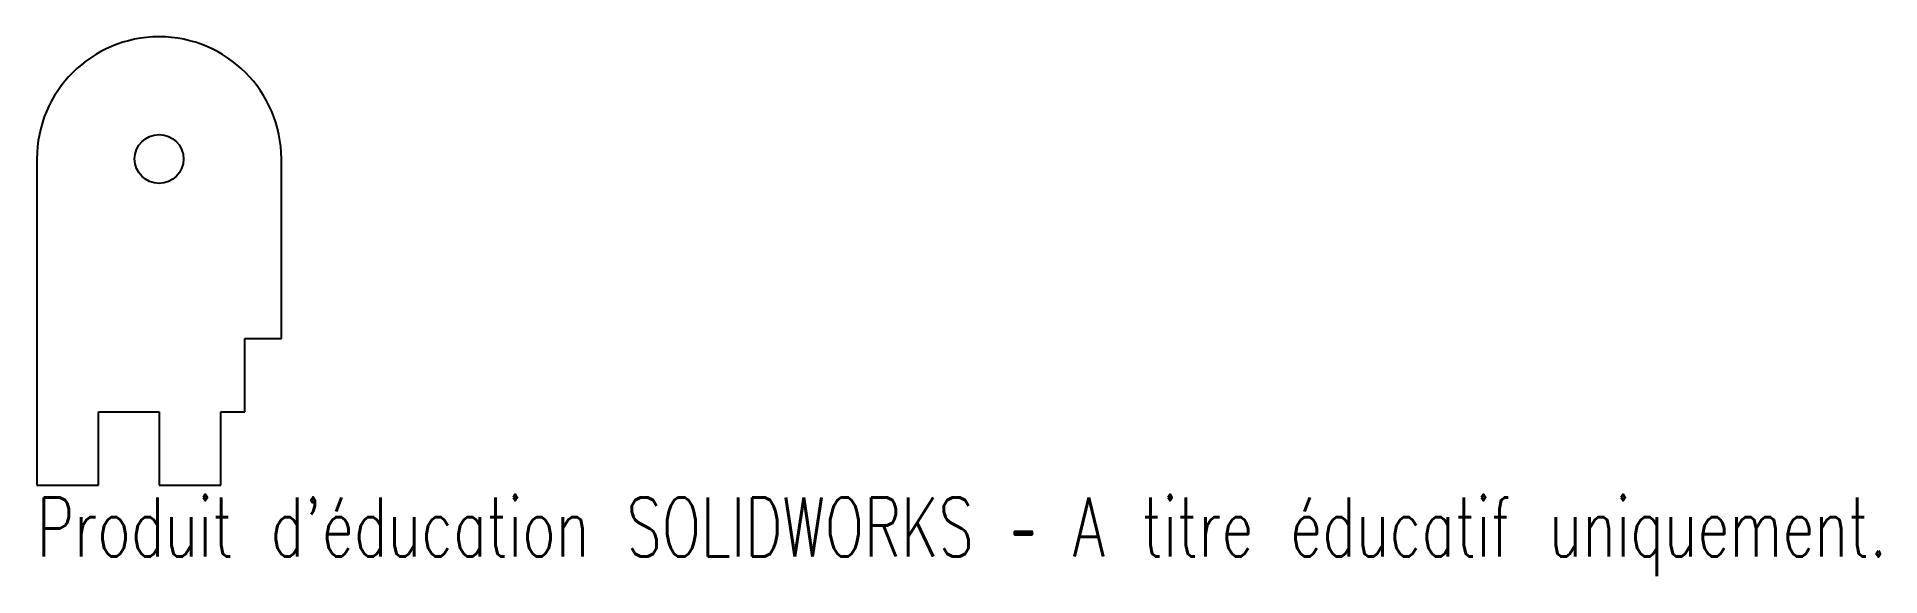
# Model space of a CAD drawing. Header units: millimetres. Extents: x 0 to 151, y -7 to 37.
import ezdxf

# ---------------------------------------------------------------- set-up
doc = ezdxf.new("R2010")
doc.units = ezdxf.units.MM
doc.styles.add('SLDTEXTSTYLE0', font='TXT', dxfattribs={"width": 0.7, "bigfont": 'bigfont'})

msp = doc.modelspace()

# ---------------------------------------------------------------- linework, layer by layer
at = {"color": 7, "linetype": 'Continuous', "lineweight": 25}
for p, q in [((0, 26.7), (0, 0)), ((20, 12), (20, 26.7)), ((17, 6), (17, 12)), ((17, 12), (20, 12)), ((5.05, 0), (5.05, 6)), ((5.05, 6), (10, 6)), ((10, 6), (10, 0)), ((15.05, 0), (15.05, 6)), ((15.05, 6), (17, 6)), ((0, 0), (5.05, 0)), ((10, 0), (15.05, 0))]:
    msp.add_line(p, q, dxfattribs=at)
msp.add_circle((10, 26.7), 2, dxfattribs=at)
msp.add_arc((10, 26.7), 10, 0, 180, dxfattribs=at)

# ---------------------------------------------------------------- texts
at = {"color": 7, "linetype": 'Continuous', "insert": (0, -1.02), "char_height": 4.8336, "attachment_point": 1, "style": 'SLDTEXTSTYLE0'}
msp.add_mtext("Produit d'éducation SOLIDWORKS – A titre éducatif uniquement.", dxfattribs=at)

doc.saveas('drawing.dxf')
